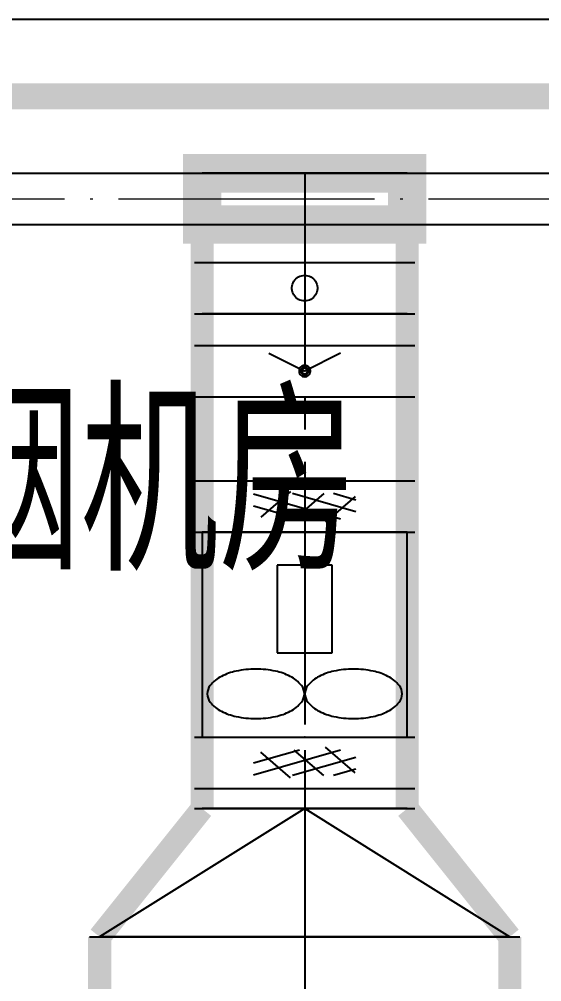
# Model space of a CAD drawing. Extents: x 369444 to 684549, y -549309 to 575337.
# Drawn here: x 515261 to 517299, y 214504 to 218258 of the extents above; entities that cross this region are included whole.
import ezdxf

# ---------------------------------------------------------------- set-up
doc = ezdxf.new("R2010")
doc.units = 0
doc.header["$LTSCALE"] = 1000
doc.header["$MEASUREMENT"] = 0
for name, pattern in [('CENTER2', [1.125, 0.75, -0.125, 0.125, -0.125]), ('DASH', [0.35, 0.25, -0.1]), ('DOTE', [2.42, 2, -0.2, 0.02, -0.2])]:
    doc.linetypes.add(name, pattern=pattern)
doc.layers.add('DOTE2', color=122, linetype='DOTE', lineweight=9)
doc.layers.add('TEXT', color=7, linetype='Continuous', lineweight=13)
for name, color, linetype in [('DUCT-排烟中心线', 5, 'CENTER2'), ('DUCT-排烟法兰', 4, 'Continuous'), ('DUCT-排烟管', 2, 'Continuous'), ('DUCT-排烟管端线', 4, 'Continuous'), ('DUCT-排烟阀门', 7, 'Continuous'), ('WALL', 9, 'Continuous'), ('防火分区线', 7, 'Continuous'), ('颜洞口', 1, 'Continuous'), ('风管标注', 3, 'Continuous')]:
    doc.layers.add(name, color=color, linetype=linetype)
doc.styles.add('_HZTXT', font='txt.shx', dxfattribs={"width": 0.8, "bigfont": 'HZTXT.shx'})

# ---------------------------------------------------------------- blocks, each defined once
blk = doc.blocks.new('N-风管')
at = {"color": 0}
for p, q in [((38489351930.664436, 3905310730.819981, 3000.000008), (38489351930.664436, 3905309930.819981, 3000.000008)), ((38489352730.664436, 3905310730.819981, 3000.000008), (38489351930.664436, 3905310730.819981, 3000.000008)), ((38489352730.664436, 3905309930.819981, 3000.000008), (38489352730.664436, 3905310730.819981, 3000.000008)), ((38489352222.920692, 3905310602.403988, 3000.000008), (38489352222.920692, 3905310260.455804, 3000.000008)), ((38489352438.408203, 3905310602.403988, 3000.000008), (38489352222.920692, 3905310602.403988, 3000.000008)), ((38489352438.408203, 3905310260.455804, 3000.000008), (38489352438.408203, 3905310602.403988, 3000.000008)), ((38489352222.920692, 3905310260.455804, 3000.000008), (38489352438.408203, 3905310260.455804, 3000.000008)), ((38489352330.664436, 3905310260.455804, 3000.000008), (38489352330.664436, 3905310100.024298, 3000.000008)), ((38489351930.664436, 3905309930.819981, 3000.000008), (38489352730.664436, 3905309930.819981, 3000.000008))]:
    blk.add_line(p, q, dxfattribs=at)
for centre, major_axis, ratio, start_param, end_param in [((38489352140.046043, 3905309824.362327, 3000.000008), (-10.42252, 371.882687), 0.9999999191, -0.0280190341, 0.1794550407), ((38489352140.046043, 3905309824.362327, 3000.000008), (-371.160887, 25.396662), 0.9999998827, 4.5732333702, 4.7807074245), ((38489352521.282837, 3905309824.362327, 3000.000008), (371.160887, 25.396662), 0.9999998827, 1.502477883, 1.7099519372), ((38489352521.282837, 3905309824.362327, 3000.000008), (10.422521, 371.882687), 0.9999999191, -0.1794550402, 0.0280190345), ((38489352067.682182, 3905310046.716728, 3000.000008), (-98.876179, 93.716623), 0.9999998411, -0.341996041, 0.0747575126), ((38489352111.311661, 3905309960.86567, 3000.000008), (-75.910463, 219.794392), 0.9999996309, -0.125070434, 0.1376413551), ((38489352168.780434, 3905309960.86567, 3000.000008), (-218.632186, 79.195759), 0.9999997334, 4.5897340887, 4.8524457128), ((38489352212.409897, 3905310046.716728, 3000.000008), (-99.639258, 92.904939), 0.9999998553, 4.5758867342, 4.9926401179), ((38489352448.918983, 3905310046.716728, 3000.000008), (99.639258, 92.904939), 0.9999998553, 1.2905451895, 1.7072985731), ((38489352492.548447, 3905309960.86567, 3000.000008), (218.632186, 79.195759), 0.9999997334, 1.4307395946, 1.6934512186), ((38489352550.017227, 3905309960.86567, 3000.000008), (75.910463, 219.794392), 0.9999996309, -0.1376413549, 0.1250704342), ((38489352593.646713, 3905310046.716728, 3000.000008), (98.876179, 93.716623), 0.9999998411, -0.0747575123, 0.3419960412), ((38489352002.278999, 3905310100.024298, 3000.000008), (-50.145075, 13.213402), 0.999999968, -0.4262101611, 0.2576469099), ((38489352277.813103, 3905310100.024298, 3000.000008), (4.752596, 51.638502), 0.9999999384, -1.4790189843, -0.7951618654), ((38489352383.515793, 3905310100.024298, 3000.000008), (-4.752596, 51.638502), 0.9999999384, 0.7951618662, 1.4790189851), ((38489352659.049889, 3905310100.024298, 3000.000008), (50.145075, 13.213402), 0.999999968, -0.2576469091, 0.4262101619), ((38489352002.278999, 3905310100.024298, 3000.000008), (47.771673, 20.173988), 0.9999999667, 2.742010948, 3.4258680271), ((38489352277.813103, 3905310100.024298, 3000.000008), (-7.468083, 51.316176), 0.999999932, 3.8840156365, 4.5678727636), ((38489352383.515793, 3905310100.024298, 3000.000008), (7.468083, 51.316176), 0.999999932, 1.7153125445, 2.3991696715), ((38489352659.049889, 3905310100.024298, 3000.000008), (-47.771673, 20.173988), 0.9999999667, 2.8573172795, 3.5411743586), ((38489352067.682182, 3905310153.331867, 3000.000008), (103.797526, 88.234787), 0.9999998646, 3.1209171448, 3.5376706858), ((38489352212.409897, 3905310153.331867, 3000.000008), (102.717208, 89.490141), 0.9999998291, 4.4658849819, 4.882638353), ((38489352448.918983, 3905310153.331867, 3000.000008), (-102.717209, 89.490141), 0.9999998291, 1.4005469537, 1.8173003247), ((38489352593.646713, 3905310153.331867, 3000.000008), (-103.797526, 88.234787), 0.9999998646, 2.7455146205, 3.1622681614), ((38489352111.311661, 3905310239.182926, 3000.000008), (72.911688, 220.807289), 0.9999996892, 2.9903393295, 3.2530511038), ((38489352140.046043, 3905310375.686268, 3000.000008), (10.422521, 371.882687), 0.9999999191, 2.9621376134, 3.1696116881), ((38489352140.046043, 3905310375.686268, 3000.000008), (371.160887, 25.396662), 0.9999998827, 4.6440705366, 4.8515445908), ((38489352168.780434, 3905310239.182926, 3000.000008), (217.804069, 81.445655), 0.9999996747, 4.5620220604, 4.8247336696), ((38489352492.548447, 3905310239.182926, 3000.000008), (-217.804069, 81.445655), 0.9999996747, 1.4584516374, 1.7211632467), ((38489352521.282837, 3905310375.686268, 3000.000008), (-371.160887, 25.396662), 0.9999998827, 1.4316407166, 1.6391147709), ((38489352521.282837, 3905310375.686268, 3000.000008), (-10.42252, 371.882687), 0.9999999191, 3.1135736195, 3.3210476943), ((38489352550.017227, 3905310239.182926, 3000.000008), (-72.911688, 220.807289), 0.9999996892, 3.0301342035, 3.2928459779)]:
    blk.add_ellipse(centre, major_axis=major_axis, ratio=ratio, start_param=start_param, end_param=end_param, dxfattribs=at)
for p in [(38489352330.664436, 3905310730.819981, 3000.000008), (38489352330.664436, 3905309930.819981, 3000.000008)]:
    blk.add_point(p, dxfattribs=at)
at = {"layer": 'DUCT-排烟中心线', "color": 0}
for p, q in [((38489352330.664436, 3905312130.368709), (38489352330.664436, 3905309652.290326)), ((38489352330.664436, 3905311582.227374), (38489352330.664436, 3905311459.225214)), ((38489352330.664436, 3905310730.61998), (38489352330.664436, 3905309931.01998)), ((38489352330.664436, 3905309652.090326), (38489352330.664436, 3905309152.090326)), ((38489352330.664436, 3905309151.890326), (38489352330.664436, 3905307047.026517))]:
    blk.add_line(p, q, dxfattribs=at)
at = {"layer": 'DUCT-排烟法兰', "color": 0}
for p, q in [((38489351900.664436, 3905311782.527374), (38489352760.664436, 3905311782.527374)), ((38489351900.664436, 3905311782.527374), (38489352760.664436, 3905311782.527374)), ((38489351900.664436, 3905311582.327374), (38489352760.664436, 3905311582.327374)), ((38489351900.664436, 3905311582.327374), (38489352760.664436, 3905311582.327374)), ((38489351900.664436, 3905311459.125215), (38489352760.664436, 3905311459.125215)), ((38489351900.664436, 3905311459.125215), (38489352760.664436, 3905311459.125215)), ((38489351900.664436, 3905311258.925214), (38489352760.664436, 3905311258.925214)), ((38489351900.664436, 3905310930.919981), (38489352760.664436, 3905310930.919981)), ((38489351900.664436, 3905310730.919981), (38489352760.664436, 3905310730.919981)), ((38489351900.664436, 3905310730.71998), (38489352760.664436, 3905310730.71998)), ((38489351900.664436, 3905309930.919981), (38489352760.664436, 3905309930.919981)), ((38489351900.664436, 3905309930.919981), (38489352760.664436, 3905309930.919981)), ((38489351900.664436, 3905309730.71998), (38489352760.664436, 3905309730.71998)), ((38489351900.664436, 3905309730.71998), (38489352760.664436, 3905309730.71998)), ((38489351900.664436, 3905309652.190326), (38489352760.664436, 3905309652.190326)), ((38489351490.664436, 3905309151.990326), (38489353170.664436, 3905309151.990326))]:
    blk.add_line(p, q, dxfattribs=at)
at = {"layer": 'DUCT-排烟管', "color": 0}
for q in [(38489351530.664436, 3905309152.090326), (38489353130.664436, 3905309152.090326)]:
    blk.add_line((38489352330.664436, 3905309652.090326), q, dxfattribs=at)
at = {"layer": 'DUCT-排烟管', "color": 0, "const_width": 90}
for points in [[(38489351930.664436, 3905312130.368709), (38489351930.664436, 3905309652.290326)], [(38489352730.664436, 3905309652.290326), (38489352730.664436, 3905312130.368709)], [(38489351930.664436, 3905311582.427374), (38489351930.664436, 3905311782.427374)], [(38489352730.664436, 3905311782.427374), (38489352730.664436, 3905311582.427374)], [(38489351930.664436, 3905311582.227374), (38489351930.664436, 3905311459.225214)], [(38489352730.664436, 3905311459.225214), (38489352730.664436, 3905311582.227374)], [(38489351930.664436, 3905311259.025214), (38489351930.664436, 3905311459.025214)], [(38489352730.664436, 3905311459.025214), (38489352730.664436, 3905311259.025214)], [(38489351930.664436, 3905310730.819981), (38489351930.664436, 3905310930.819981)], [(38489352730.664436, 3905310930.819981), (38489352730.664436, 3905310730.819981)], [(38489351930.664436, 3905310730.61998), (38489351930.664436, 3905309931.01998)], [(38489352730.664436, 3905309931.01998), (38489352730.664436, 3905310730.61998)], [(38489351930.664436, 3905309730.819981), (38489351930.664436, 3905309930.819981)], [(38489352730.664436, 3905309930.819981), (38489352730.664436, 3905309730.819981)], [(38489351930.664436, 3905309652.090326), (38489351530.664436, 3905309152.090326)], [(38489352730.664436, 3905309652.090326), (38489353130.664436, 3905309152.090326)], [(38489351530.664436, 3905309151.890326), (38489351530.664436, 3905307047.026517)], [(38489353130.664436, 3905307047.026517), (38489353130.664436, 3905309151.890326)]]:
    blk.add_lwpolyline(points, dxfattribs=at)
at = {"layer": 'DUCT-排烟管端线', "color": 0}
for p, q in [((38489352730.664436, 3905312130.368709), (38489351930.664436, 3905312130.368709)), ((38489351930.664436, 3905311782.427374), (38489352730.664436, 3905311782.427374)), ((38489351930.664436, 3905311582.427374), (38489352730.664436, 3905311582.427374)), ((38489352730.664436, 3905311582.227374), (38489351930.664436, 3905311582.227374)), ((38489351930.664436, 3905311459.225214), (38489352730.664436, 3905311459.225214)), ((38489351930.664436, 3905311459.025214), (38489352730.664436, 3905311459.025214)), ((38489351930.664436, 3905311259.025214), (38489352730.664436, 3905311259.025214)), ((38489351930.664436, 3905310930.819981), (38489352730.664436, 3905310930.819981)), ((38489351930.664436, 3905310730.819981), (38489352730.664436, 3905310730.819981)), ((38489352730.664436, 3905310730.61998), (38489351930.664436, 3905310730.61998)), ((38489351930.664436, 3905309931.01998), (38489352730.664436, 3905309931.01998)), ((38489351930.664436, 3905309930.819981), (38489352730.664436, 3905309930.819981)), ((38489351930.664436, 3905309730.819981), (38489352730.664436, 3905309730.819981)), ((38489351930.664436, 3905309652.290326), (38489352730.664436, 3905309652.290326)), ((38489352730.664436, 3905309652.090326), (38489351930.664436, 3905309652.090326)), ((38489351530.664436, 3905309152.090326), (38489353130.664436, 3905309152.090326)), ((38489353130.664436, 3905309151.890326), (38489351530.664436, 3905309151.890326))]:
    blk.add_line(p, q, dxfattribs=at)
at = {"layer": 'DUCT-排烟阀门', "color": 0}
for p, q in [((38489352330.664436, 3905311769.927374), (38489352330.664436, 3905311594.927374)), ((38489352281.550079, 3905311691.79644), (38489352283.111618, 3905311697.878223)), ((38489352283.111618, 3905311697.878223), (38489352285.423088, 3905311703.716338)), ((38489352285.423088, 3905311703.716338), (38489352288.448051, 3905311709.218713)), ((38489352288.448051, 3905311709.218713), (38489352292.138779, 3905311714.298573)), ((38489352292.138779, 3905311714.298573), (38489352296.437088, 3905311718.875805)), ((38489352296.437088, 3905311718.875805), (38489352301.275177, 3905311722.878223)), ((38489352301.275177, 3905311722.878223), (38489352306.576759, 3905311726.242708)), ((38489352306.576759, 3905311726.242708), (38489352312.258217, 3905311728.916198)), ((38489352312.258217, 3905311728.916198), (38489352318.22995, 3905311730.856532)), ((38489352318.22995, 3905311730.856532), (38489352324.397781, 3905311732.033109)), ((38489352324.397781, 3905311732.033109), (38489352330.664436, 3905311732.427374)), ((38489352330.664436, 3905311732.427374), (38489352336.931107, 3905311732.033109)), ((38489352336.931107, 3905311732.033109), (38489352343.098938, 3905311730.856532)), ((38489352343.098938, 3905311730.856532), (38489352349.070671, 3905311728.916198)), ((38489352349.070671, 3905311728.916198), (38489352354.752129, 3905311726.242708)), ((38489352354.752129, 3905311726.242708), (38489352360.053703, 3905311722.878224)), ((38489352360.053703, 3905311722.878224), (38489352364.8918, 3905311718.875805)), ((38489352364.8918, 3905311718.875805), (38489352369.190109, 3905311714.298573)), ((38489352369.190109, 3905311714.298573), (38489352372.880836, 3905311709.218714)), ((38489352372.880836, 3905311709.218714), (38489352375.9058, 3905311703.716339)), ((38489352375.9058, 3905311703.716339), (38489352378.21727, 3905311697.878224)), ((38489352378.21727, 3905311697.878224), (38489352379.778809, 3905311691.79644)), ((38489352280.763107, 3905311685.5669), (38489352281.550079, 3905311691.79644)), ((38489352280.763107, 3905311679.287848), (38489352280.763107, 3905311685.5669)), ((38489352281.550079, 3905311673.058308), (38489352280.763107, 3905311679.287848)), ((38489352283.111618, 3905311666.976524), (38489352281.550079, 3905311673.058308)), ((38489352285.423088, 3905311661.138409), (38489352283.111618, 3905311666.976524)), ((38489352288.448051, 3905311655.636034), (38489352285.423088, 3905311661.138409)), ((38489352375.9058, 3905311661.13841), (38489352372.880836, 3905311655.636034)), ((38489352378.21727, 3905311666.976524), (38489352375.9058, 3905311661.13841)), ((38489352379.778809, 3905311673.058308), (38489352378.21727, 3905311666.976524)), ((38489352379.778809, 3905311691.79644), (38489352380.565781, 3905311685.5669)), ((38489352380.565781, 3905311679.287848), (38489352379.778809, 3905311673.058308)), ((38489352380.565781, 3905311685.5669), (38489352380.565781, 3905311679.287848)), ((38489352292.138779, 3905311650.556174), (38489352288.448051, 3905311655.636034)), ((38489352296.437088, 3905311645.978942), (38489352292.138779, 3905311650.556174)), ((38489352301.275177, 3905311641.976524), (38489352296.437088, 3905311645.978942)), ((38489352306.576759, 3905311638.61204), (38489352301.275177, 3905311641.976524)), ((38489352312.258217, 3905311635.93855), (38489352306.576759, 3905311638.61204)), ((38489352318.22995, 3905311633.998216), (38489352312.258217, 3905311635.93855)), ((38489352324.397781, 3905311632.821639), (38489352318.22995, 3905311633.998216)), ((38489352330.664436, 3905311632.427374), (38489352324.397781, 3905311632.821639)), ((38489352336.931107, 3905311632.821639), (38489352330.664436, 3905311632.427374)), ((38489352343.098938, 3905311633.998216), (38489352336.931107, 3905311632.821639)), ((38489352349.070671, 3905311635.93855), (38489352343.098938, 3905311633.998216)), ((38489352354.752129, 3905311638.61204), (38489352349.070671, 3905311635.93855)), ((38489352360.053703, 3905311641.976524), (38489352354.752129, 3905311638.61204)), ((38489352364.8918, 3905311645.978942), (38489352360.053703, 3905311641.976524)), ((38489352369.190109, 3905311650.556175), (38489352364.8918, 3905311645.978942)), ((38489352372.880836, 3905311655.636034), (38489352369.190109, 3905311650.556175)), ((38489352190.664436, 3905311429.025214), (38489352330.664436, 3905311359.025214)), ((38489352470.664436, 3905311429.025214), (38489352330.664436, 3905311359.025214)), ((38489352309.352097, 3905311365.089114), (38489352308.600754, 3905311361.069733)), ((38489352308.600754, 3905311361.069733), (38489352308.600754, 3905311356.980728)), ((38489352310.829224, 3905311368.901997), (38489352309.352097, 3905311365.089114)), ((38489352312.981796, 3905311372.378538), (38489352310.829224, 3905311368.901997)), ((38489352315.736549, 3905311375.400347), (38489352312.981796, 3905311372.378538)), ((38489352316.081284, 3905311362.563058), (38489352315.675293, 3905311359.739244)), ((38489352315.675293, 3905311359.739244), (38489352315.811028, 3905311356.889622)), ((38489352318.999641, 3905311377.864521), (38489352315.736549, 3905311375.400347)), ((38489352317.014374, 3905311365.259005), (38489352316.081284, 3905311362.563058)), ((38489352318.440788, 3905311367.729647), (38489352317.014374, 3905311365.259005)), ((38489352320.309013, 3905311369.885688), (38489352318.440788, 3905311367.729647)), ((38489352322.659973, 3905311379.687145), (38489352318.999641, 3905311377.864521)), ((38489352320.234688, 3905311361.555444), (38489352319.944313, 3905311359.535874)), ((38489352319.944313, 3905311359.535874), (38489352320.041397, 3905311357.497849)), ((38489352320.902023, 3905311363.483564), (38489352320.234688, 3905311361.555444)), ((38489352322.551514, 3905311371.649203), (38489352320.309013, 3905311369.885688)), ((38489352321.92218, 3905311365.250548), (38489352320.902023, 3905311363.483564)), ((38489352323.258324, 3905311366.792532), (38489352321.92218, 3905311365.250548)), ((38489352325.087219, 3905311372.956454), (38489352322.551514, 3905311371.649203)), ((38489352326.59288, 3905311380.806151), (38489352322.659973, 3905311379.687145)), ((38489352324.862129, 3905311368.053785), (38489352323.258324, 3905311366.792532)), ((38489352326.675659, 3905311368.988722), (38489352324.862129, 3905311368.053785)), ((38489352327.824509, 3905311373.760194), (38489352325.087219, 3905311372.956454)), ((38489352330.664436, 3905311381.183434), (38489352326.59288, 3905311380.806151)), ((38489352328.633347, 3905311369.563551), (38489352326.675659, 3905311368.988722)), ((38489352330.664436, 3905311374.031374), (38489352327.824509, 3905311373.760194)), ((38489352330.664436, 3905311369.757498), (38489352328.633347, 3905311369.563551)), ((38489352334.736008, 3905311380.806145), (38489352330.664436, 3905311381.183434)), ((38489352333.504379, 3905311373.760192), (38489352330.664436, 3905311374.031374)), ((38489352332.695541, 3905311369.563552), (38489352330.664436, 3905311369.757498)), ((38489352334.653229, 3905311368.988723), (38489352332.695541, 3905311369.563552)), ((38489352336.241669, 3905311372.956449), (38489352333.504379, 3905311373.760192)), ((38489352336.466759, 3905311368.053787), (38489352334.653229, 3905311368.988723)), ((38489352338.668907, 3905311379.687133), (38489352334.736008, 3905311380.806145)), ((38489352338.777382, 3905311371.649195), (38489352336.241669, 3905311372.956449)), ((38489352338.070572, 3905311366.792535), (38489352336.466759, 3905311368.053787)), ((38489352339.406708, 3905311365.250552), (38489352338.070572, 3905311366.792535)), ((38489352342.329247, 3905311377.864504), (38489352338.668907, 3905311379.687133)), ((38489352341.019867, 3905311369.885678), (38489352338.777382, 3905311371.649195)), ((38489352340.426872, 3905311363.483568), (38489352339.406708, 3905311365.250552)), ((38489352341.0942, 3905311361.555449), (38489352340.426872, 3905311363.483568)), ((38489352342.8881, 3905311367.729635), (38489352341.019867, 3905311369.885678)), ((38489352341.384567, 3905311359.535879), (38489352341.0942, 3905311361.555449)), ((38489352341.287491, 3905311357.497853), (38489352341.384567, 3905311359.535879)), ((38489352345.592339, 3905311375.400325), (38489352342.329247, 3905311377.864504)), ((38489352344.314522, 3905311365.258991), (38489352342.8881, 3905311367.729635)), ((38489352345.247597, 3905311362.563043), (38489352344.314522, 3905311365.258991)), ((38489352345.653603, 3905311359.739229), (38489352345.247597, 3905311362.563043)), ((38489352345.51786, 3905311356.889607), (38489352345.653603, 3905311359.739229)), ((38489352348.347076, 3905311372.378512), (38489352345.592339, 3905311375.400325)), ((38489352350.499657, 3905311368.901968), (38489352348.347076, 3905311372.378512)), ((38489352351.976784, 3905311365.089084), (38489352350.499657, 3905311368.901968)), ((38489352352.728142, 3905311361.069701), (38489352351.976784, 3905311365.089084)), ((38489352352.728142, 3905311356.980696), (38489352352.728142, 3905311361.069701)), ((38489352308.600754, 3905311356.980728), (38489352309.352097, 3905311352.961345)), ((38489352309.352097, 3905311352.961345), (38489352310.829224, 3905311349.14846)), ((38489352310.829224, 3905311349.14846), (38489352312.981796, 3905311345.671916)), ((38489352312.981796, 3905311345.671916), (38489352315.736549, 3905311342.650103)), ((38489352315.736549, 3905311342.650103), (38489352318.999641, 3905311340.185925)), ((38489352315.811028, 3905311356.889622), (38489352316.483612, 3905311354.117187)), ((38489352316.483612, 3905311354.117187), (38489352317.668732, 3905311351.522141)), ((38489352317.668732, 3905311351.522141), (38489352319.323547, 3905311349.198275)), ((38489352318.999641, 3905311340.185925), (38489352322.659973, 3905311338.363295)), ((38489352319.323547, 3905311349.198275), (38489352321.388252, 3905311347.22958)), ((38489352320.041397, 3905311357.497849), (38489352320.522423, 3905311355.515026)), ((38489352320.522423, 3905311355.515026), (38489352321.37001, 3905311353.65907)), ((38489352321.37001, 3905311353.65907), (38489352322.553528, 3905311351.997061)), ((38489352321.388252, 3905311347.22958), (38489352323.788223, 3905311345.687211)), ((38489352322.553528, 3905311351.997061), (38489352324.03019, 3905311350.589067)), ((38489352322.659973, 3905311338.363295), (38489352326.59288, 3905311337.244283)), ((38489352323.788223, 3905311345.687211), (38489352326.436722, 3905311344.626912)), ((38489352324.03019, 3905311350.589067), (38489352325.746628, 3905311349.485979)), ((38489352325.746628, 3905311349.485979), (38489352327.640808, 3905311348.727663)), ((38489352326.436722, 3905311344.626912), (38489352329.238022, 3905311344.087004)), ((38489352326.59288, 3905311337.244283), (38489352330.664436, 3905311336.866994)), ((38489352327.640808, 3905311348.727663), (38489352329.644272, 3905311348.341527)), ((38489352329.238022, 3905311344.087004), (38489352332.090874, 3905311344.087003)), ((38489352329.644272, 3905311348.341527), (38489352331.684624, 3905311348.341527)), ((38489352330.664436, 3905311336.866994), (38489352334.736008, 3905311337.244277)), ((38489352331.684624, 3905311348.341527), (38489352333.68808, 3905311348.727664)), ((38489352332.090874, 3905311344.087003), (38489352334.892174, 3905311344.626907)), ((38489352333.68808, 3905311348.727664), (38489352335.58226, 3905311349.485981)), ((38489352334.736008, 3905311337.244277), (38489352338.668907, 3905311338.363284)), ((38489352334.892174, 3905311344.626907), (38489352337.540657, 3905311345.687204)), ((38489352335.58226, 3905311349.485981), (38489352337.298698, 3905311350.589071)), ((38489352337.298698, 3905311350.589071), (38489352338.77536, 3905311351.997065)), ((38489352337.540657, 3905311345.687204), (38489352339.940643, 3905311347.229571)), ((38489352338.668907, 3905311338.363284), (38489352342.329247, 3905311340.185908)), ((38489352338.77536, 3905311351.997065), (38489352339.958878, 3905311353.659074)), ((38489352339.940643, 3905311347.229571), (38489352342.005341, 3905311349.198264)), ((38489352339.958878, 3905311353.659074), (38489352340.806473, 3905311355.51503)), ((38489352340.806473, 3905311355.51503), (38489352341.287491, 3905311357.497853)), ((38489352342.005341, 3905311349.198264), (38489352343.660156, 3905311351.522128)), ((38489352342.329247, 3905311340.185908), (38489352345.592339, 3905311342.650082)), ((38489352343.660156, 3905311351.522128), (38489352344.845284, 3905311354.117173)), ((38489352344.845284, 3905311354.117173), (38489352345.51786, 3905311356.889607)), ((38489352345.592339, 3905311342.650082), (38489352348.347076, 3905311345.671891)), ((38489352348.347076, 3905311345.671891), (38489352350.499657, 3905311349.148431)), ((38489352350.499657, 3905311349.148431), (38489352351.976784, 3905311352.961314)), ((38489352351.976784, 3905311352.961314), (38489352352.728142, 3905311356.980696)), ((38489352469.835114, 3905310780.819981), (38489352130.664436, 3905310878.73012)), ((38489352275.46846, 3905310888.944985), (38489352159.998413, 3905310788.944985)), ((38489352530.664436, 3905310809.448088), (38489352283.424957, 3905310880.819981)), ((38489352404.965828, 3905310880.819981), (38489352289.495773, 3905310780.819981)), ((38489352530.664436, 3905310855.63611), (38489352443.424957, 3905310880.819981)), ((38489352527.502953, 3905310869.21283), (38489352412.032913, 3905310769.21283)), ((38489352309.835114, 3905310780.819981), (38489352130.664436, 3905310832.542099)), ((38489352469.835114, 3905309880.819981), (38489352130.664436, 3905309782.909841)), ((38489352309.835114, 3905309880.819981), (38489352130.664436, 3905309829.097862)), ((38489352275.46846, 3905309772.694976), (38489352159.998413, 3905309872.694976)), ((38489352404.965828, 3905309780.819981), (38489352289.495773, 3905309880.819981)), ((38489352527.502953, 3905309792.427132), (38489352412.032913, 3905309892.427132)), ((38489352530.664436, 3905309852.191873), (38489352283.424957, 3905309780.819981)), ((38489352530.664436, 3905309806.003851), (38489352443.424957, 3905309780.819981))]:
    blk.add_line(p, q, dxfattribs=at)
at = {"layer": '颜洞口', "color": 0, "const_width": 150}
blk.add_lwpolyline([(38489351930.664436, 3905312130.368709), (38489352730.664436, 3905312130.368709), (38489352730.664436, 3905311930.368709), (38489351930.664436, 3905311930.368709)], close=True, dxfattribs=at)

msp = doc.modelspace()

# ---------------------------------------------------------------- linework, layer by layer
at = {"layer": 'DOTE2', "linetype": 'DOTE', "ltscale": 0.5}
msp.add_lwpolyline([(512017.5, 217557), (518721.2, 217557)], dxfattribs=at)
at = {"layer": 'WALL', "linetype": 'ByBlock'}
msp.add_line((513974.5, 218257.8), (519174.5, 218257.8), dxfattribs=at)
at = {"layer": 'WALL'}
for p, q in [((513374.5, 217657), (518474.5, 217657)), ((513374.5, 217457), (518274.5, 217457))]:
    msp.add_line(p, q, dxfattribs=at)
at = {"layer": '防火分区线', "color": 6, "linetype": 'DASH', "ltscale": 8, "const_width": 100}
msp.add_lwpolyline([(566824.5, 235057), (513224.5, 235057), (513224.5, 229545.5), (513574.5, 223445.5), (513574.5, 217957), (528174.5, 217957), (528174.5, 223807), (532474.5, 223807), (532474.5, 221407), (532974.5, 221407), (532974.5, 217007), (545174.5, 217007)], dxfattribs=at)
at = {"layer": '防火分区线', "color": 5, "linetype": 'DASH', "ltscale": 8, "const_width": 100}
msp.add_lwpolyline([(544824.5, 179857), (475127, 179857), (475226.5, 196157), (451824.5, 196157), (451824.5, 200199), (453674.5, 206449), (453674.5, 216557), (457474.5, 216557), (457474.5, 217257), (469824.5, 217257), (469824.5, 223857), (474274.5, 223857), (474274.5, 217207), (477574.5, 217207), (477574.5, 217957.8), (528174.5, 217957.8), (528174.5, 223807), (532474.5, 223807), (532474.5, 221407), (532974.5, 221407), (532974.5, 217007), (545174.5, 217007), (545174.5, 207907), (544824.5, 207907)], close=True, dxfattribs=at)

# ---------------------------------------------------------------- block references
at = {"layer": '风管标注', "color": 8}
msp.add_blockref('N-风管', (-38488835956.2, -3905094473.4), dxfattribs=at)

# ---------------------------------------------------------------- texts
at = {"layer": 'TEXT', "color": 2, "style": '_HZTXT', "width": 0.8}
msp.add_text('排烟机房', height=675, dxfattribs=at).set_placement((514419.1, 216106.2))

doc.saveas('drawing.dxf')
